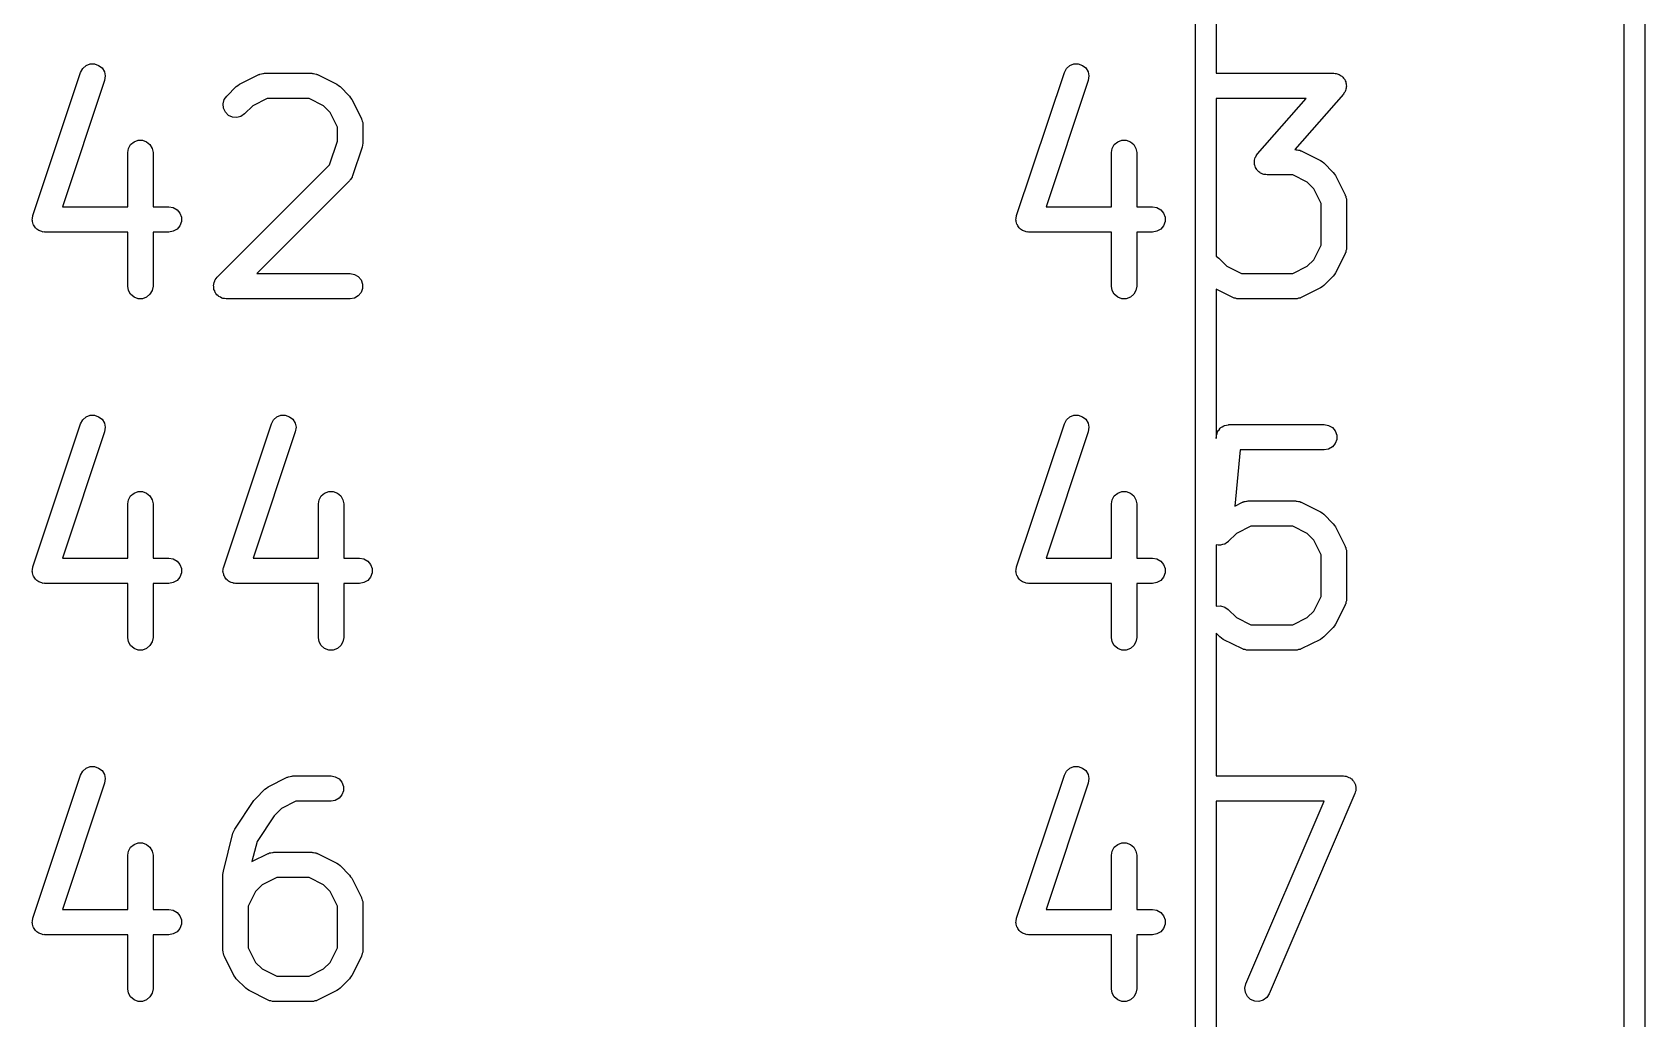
# Model space of a CAD drawing. Extents: x 98 to 199, y -139 to -72.
# Drawn here: x 187.74 to 199.4, y -114.71 to -107.58 of the extents above; entities that cross this region are included whole.
import ezdxf

# ---------------------------------------------------------------- set-up
doc = ezdxf.new("R2010")
doc.units = 0
doc.header["$MEASUREMENT"] = 0
doc.layers.add('BLACK', color=7, linetype='CONTINUOUS')

msp = doc.modelspace()

# ---------------------------------------------------------------- linework, layer by layer
at = {"layer": 'BLACK', "linetype": 'CONTINUOUS'}
for p, q in [((199.252, -127.82), (199.252, -93.5919)), ((199.402, -93.564), (199.402, -127.848)), ((196.153, -118.694), (196.153, -99.193)), ((196.303, -106.965), (196.303, -107.878)), ((188.109, -107.844), (188.133, -107.823)), ((188.133, -107.823), (188.162, -107.811)), ((188.162, -107.811), (188.194, -107.81)), ((188.194, -107.81), (188.224, -107.821)), ((188.224, -107.821), (188.249, -107.84)), ((195.221, -107.844), (195.245, -107.823)), ((195.245, -107.823), (195.274, -107.811)), ((195.274, -107.811), (195.306, -107.81)), ((195.306, -107.81), (195.336, -107.821)), ((195.336, -107.821), (195.361, -107.84)), ((187.749, -108.906), (188.094, -107.872)), ((188.267, -107.93), (187.963, -108.844)), ((188.094, -107.872), (188.109, -107.844)), ((188.249, -107.84), (188.266, -107.867)), ((188.266, -107.867), (188.272, -107.898)), ((188.272, -107.898), (188.267, -107.93)), ((189.243, -107.957), (189.381, -107.888)), ((189.381, -107.888), (189.386, -107.887)), ((189.386, -107.887), (189.39, -107.884)), ((189.39, -107.884), (189.401, -107.882)), ((189.401, -107.882), (189.411, -107.879)), ((189.411, -107.879), (189.416, -107.879)), ((189.416, -107.879), (189.422, -107.878)), ((189.422, -107.878), (189.766, -107.878)), ((189.766, -107.878), (189.771, -107.879)), ((189.771, -107.879), (189.777, -107.879)), ((189.777, -107.879), (189.787, -107.882)), ((189.787, -107.882), (189.798, -107.884)), ((189.798, -107.884), (189.802, -107.887)), ((189.802, -107.887), (189.807, -107.888)), ((189.807, -107.888), (189.945, -107.957)), ((194.861, -108.906), (195.206, -107.872)), ((195.379, -107.93), (195.075, -108.844)), ((195.206, -107.872), (195.221, -107.844)), ((195.361, -107.84), (195.378, -107.867)), ((195.378, -107.867), (195.384, -107.898)), ((195.384, -107.898), (195.379, -107.93)), ((196.303, -107.878), (197.154, -107.878)), ((197.154, -107.878), (197.163, -107.88)), ((197.163, -107.88), (197.172, -107.88)), ((197.172, -107.88), (197.178, -107.883)), ((197.178, -107.883), (197.185, -107.884)), ((197.185, -107.884), (197.193, -107.888)), ((197.193, -107.888), (197.201, -107.892)), ((197.201, -107.892), (197.207, -107.896)), ((197.207, -107.896), (197.213, -107.9)), ((197.213, -107.9), (197.219, -107.907)), ((197.219, -107.907), (197.225, -107.913)), ((197.225, -107.913), (197.229, -107.919)), ((197.229, -107.919), (197.233, -107.924)), ((197.233, -107.924), (197.236, -107.933)), ((197.236, -107.933), (197.241, -107.94)), ((197.241, -107.94), (197.242, -107.947)), ((197.242, -107.947), (197.244, -107.954)), ((189.124, -108.1), (189.132, -108.069)), ((189.132, -108.069), (189.15, -108.043)), ((189.15, -108.043), (189.219, -107.974)), ((189.219, -107.974), (189.231, -107.966)), ((189.231, -107.966), (189.243, -107.957)), ((189.443, -108.061), (189.338, -108.114)), ((189.745, -108.061), (189.443, -108.061)), ((189.85, -108.114), (189.745, -108.061)), ((189.945, -107.957), (189.957, -107.966)), ((189.957, -107.966), (189.969, -107.974)), ((189.969, -107.974), (190.038, -108.043)), ((190.038, -108.043), (190.046, -108.055)), ((190.046, -108.055), (190.055, -108.067)), ((190.055, -108.067), (190.124, -108.205)), ((196.303, -108.061), (196.303, -109.201)), ((196.953, -108.061), (196.303, -108.061)), ((196.603, -108.461), (196.953, -108.061)), ((197.223, -108.03), (196.873, -108.43)), ((197.227, -108.022), (197.223, -108.03)), ((197.233, -108.016), (197.227, -108.022)), ((197.236, -108.009), (197.233, -108.016)), ((197.239, -108.003), (197.236, -108.009)), ((197.241, -107.994), (197.239, -108.003)), ((197.244, -107.986), (197.241, -107.994)), ((197.244, -107.954), (197.244, -107.963)), ((197.244, -107.963), (197.245, -107.972)), ((197.245, -107.972), (197.244, -107.979)), ((197.244, -107.979), (197.244, -107.986)), ((189.126, -108.131), (189.124, -108.1)), ((189.14, -108.16), (189.126, -108.131)), ((189.162, -108.183), (189.14, -108.16)), ((189.191, -108.196), (189.162, -108.183)), ((189.279, -108.172), (189.253, -108.191)), ((189.338, -108.114), (189.279, -108.172)), ((189.898, -108.162), (189.85, -108.114)), ((189.951, -108.267), (189.898, -108.162)), ((189.223, -108.199), (189.191, -108.196)), ((189.253, -108.191), (189.223, -108.199)), ((189.951, -108.369), (189.951, -108.267)), ((190.124, -108.205), (190.125, -108.21)), ((190.125, -108.21), (190.128, -108.214)), ((190.128, -108.214), (190.13, -108.225)), ((190.13, -108.225), (190.133, -108.235)), ((190.133, -108.235), (190.133, -108.24)), ((190.133, -108.24), (190.133, -108.246)), ((190.133, -108.246), (190.133, -108.384)), ((188.439, -108.421), (188.455, -108.394)), ((188.455, -108.394), (188.48, -108.373)), ((188.48, -108.373), (188.509, -108.362)), ((188.509, -108.362), (188.541, -108.362)), ((188.541, -108.362), (188.571, -108.373)), ((188.571, -108.373), (188.595, -108.394)), ((188.595, -108.394), (188.611, -108.421)), ((189.893, -108.541), (189.951, -108.369)), ((190.129, -108.412), (190.06, -108.619)), ((190.131, -108.398), (190.129, -108.412)), ((190.133, -108.384), (190.131, -108.398)), ((195.551, -108.421), (195.567, -108.394)), ((195.567, -108.394), (195.592, -108.373)), ((195.592, -108.373), (195.621, -108.362)), ((195.621, -108.362), (195.653, -108.362)), ((195.653, -108.362), (195.683, -108.373)), ((195.683, -108.373), (195.707, -108.394)), ((195.707, -108.394), (195.723, -108.421)), ((188.434, -108.452), (188.439, -108.421)), ((188.434, -108.844), (188.434, -108.452)), ((188.611, -108.421), (188.617, -108.452)), ((188.617, -108.452), (188.617, -108.844)), ((195.546, -108.452), (195.551, -108.421)), ((195.546, -108.844), (195.546, -108.452)), ((195.723, -108.421), (195.729, -108.452)), ((195.729, -108.452), (195.729, -108.844)), ((196.58, -108.52), (196.581, -108.513)), ((196.581, -108.528), (196.58, -108.52)), ((196.581, -108.506), (196.584, -108.497)), ((196.581, -108.513), (196.581, -108.506)), ((196.581, -108.537), (196.581, -108.528)), ((196.584, -108.497), (196.586, -108.488)), ((196.586, -108.488), (196.59, -108.482)), ((196.59, -108.482), (196.592, -108.476)), ((196.592, -108.476), (196.598, -108.469)), ((196.598, -108.469), (196.603, -108.461)), ((196.873, -108.43), (196.878, -108.43)), ((196.878, -108.43), (196.883, -108.431)), ((196.883, -108.431), (196.889, -108.431)), ((196.889, -108.431), (196.899, -108.434)), ((196.899, -108.434), (196.91, -108.435)), ((196.91, -108.435), (196.914, -108.438)), ((196.914, -108.438), (196.919, -108.44)), ((196.919, -108.44), (197.057, -108.509)), ((197.057, -108.509), (197.069, -108.517)), ((197.069, -108.517), (197.081, -108.526)), ((197.081, -108.526), (197.15, -108.595)), ((189.081, -109.353), (189.893, -108.541)), ((190.041, -108.651), (190.038, -108.655)), ((190.045, -108.647), (190.041, -108.651)), ((190.05, -108.638), (190.045, -108.647)), ((190.056, -108.629), (190.05, -108.638)), ((190.057, -108.624), (190.056, -108.629)), ((190.06, -108.619), (190.057, -108.624)), ((196.584, -108.544), (196.581, -108.537)), ((196.585, -108.551), (196.584, -108.544)), ((196.589, -108.559), (196.585, -108.551)), ((196.592, -108.567), (196.589, -108.559)), ((196.597, -108.573), (196.592, -108.567)), ((196.6, -108.579), (196.597, -108.573)), ((196.607, -108.585), (196.6, -108.579)), ((196.613, -108.591), (196.607, -108.585)), ((196.619, -108.595), (196.613, -108.591)), ((196.624, -108.6), (196.619, -108.595)), ((196.632, -108.603), (196.624, -108.6)), ((196.64, -108.607), (196.632, -108.603)), ((196.647, -108.609), (196.64, -108.607)), ((196.654, -108.611), (196.647, -108.609)), ((196.663, -108.611), (196.654, -108.611)), ((196.671, -108.613), (196.663, -108.611)), ((196.857, -108.613), (196.671, -108.613)), ((196.962, -108.665), (196.857, -108.613)), ((197.15, -108.595), (197.158, -108.607)), ((197.158, -108.607), (197.167, -108.618)), ((197.167, -108.618), (197.236, -108.756)), ((190.038, -108.655), (189.367, -109.326)), ((197.01, -108.713), (196.962, -108.665)), ((197.063, -108.819), (197.01, -108.713)), ((197.236, -108.756), (197.237, -108.761)), ((197.237, -108.761), (197.24, -108.766)), ((197.24, -108.766), (197.242, -108.776)), ((187.963, -108.844), (188.434, -108.844)), ((188.617, -108.844), (188.732, -108.844)), ((188.732, -108.844), (188.763, -108.849)), ((188.763, -108.849), (188.791, -108.865)), ((188.791, -108.865), (188.811, -108.889)), ((195.075, -108.844), (195.546, -108.844)), ((195.729, -108.844), (195.844, -108.844)), ((195.844, -108.844), (195.875, -108.849)), ((195.875, -108.849), (195.903, -108.865)), ((195.903, -108.865), (195.923, -108.889)), ((197.063, -109.12), (197.063, -108.819)), ((197.242, -108.776), (197.245, -108.787)), ((197.245, -108.787), (197.245, -108.792)), ((197.245, -108.792), (197.245, -108.797)), ((197.245, -108.797), (197.245, -109.142)), ((187.744, -108.938), (187.746, -108.928)), ((187.746, -108.944), (187.744, -108.938)), ((187.746, -108.919), (187.748, -108.913)), ((187.746, -108.928), (187.746, -108.919)), ((187.746, -108.951), (187.746, -108.944)), ((187.749, -108.96), (187.746, -108.951)), ((187.748, -108.913), (187.749, -108.906)), ((187.751, -108.969), (187.749, -108.96)), ((187.754, -108.974), (187.751, -108.969)), ((187.757, -108.981), (187.754, -108.974)), ((187.763, -108.988), (187.757, -108.981)), ((187.767, -108.996), (187.763, -108.988)), ((187.773, -109), (187.767, -108.996)), ((187.777, -109.005), (187.773, -109)), ((188.811, -108.981), (188.791, -109.005)), ((188.811, -108.889), (188.822, -108.919)), ((188.822, -108.951), (188.811, -108.981)), ((188.822, -108.919), (188.822, -108.951)), ((194.856, -108.938), (194.858, -108.928)), ((194.858, -108.944), (194.856, -108.938)), ((194.858, -108.919), (194.86, -108.913)), ((194.858, -108.928), (194.858, -108.919)), ((194.858, -108.951), (194.858, -108.944)), ((194.861, -108.96), (194.858, -108.951)), ((194.86, -108.913), (194.861, -108.906)), ((194.863, -108.969), (194.861, -108.96)), ((194.866, -108.974), (194.863, -108.969)), ((194.869, -108.981), (194.866, -108.974)), ((194.875, -108.988), (194.869, -108.981)), ((194.879, -108.996), (194.875, -108.988)), ((194.885, -109), (194.879, -108.996)), ((194.889, -109.005), (194.885, -109)), ((195.923, -108.981), (195.903, -109.005)), ((195.923, -108.889), (195.934, -108.919)), ((195.934, -108.951), (195.923, -108.981)), ((195.934, -108.919), (195.934, -108.951)), ((187.785, -109.01), (187.777, -109.005)), ((187.792, -109.015), (187.785, -109.01)), ((187.799, -109.018), (187.792, -109.015)), ((187.805, -109.021), (187.799, -109.018)), ((187.814, -109.023), (187.805, -109.021)), ((187.822, -109.026), (187.814, -109.023)), ((187.829, -109.025), (187.822, -109.026)), ((187.836, -109.026), (187.829, -109.025)), ((188.434, -109.026), (187.836, -109.026)), ((188.434, -109.418), (188.434, -109.026)), ((188.732, -109.026), (188.617, -109.026)), ((188.617, -109.026), (188.617, -109.418)), ((188.763, -109.021), (188.732, -109.026)), ((188.791, -109.005), (188.763, -109.021)), ((194.897, -109.01), (194.889, -109.005)), ((194.904, -109.015), (194.897, -109.01)), ((194.911, -109.018), (194.904, -109.015)), ((194.917, -109.021), (194.911, -109.018)), ((194.926, -109.023), (194.917, -109.021)), ((194.934, -109.026), (194.926, -109.023)), ((194.941, -109.025), (194.934, -109.026)), ((194.948, -109.026), (194.941, -109.025)), ((195.546, -109.026), (194.948, -109.026)), ((195.546, -109.418), (195.546, -109.026)), ((195.844, -109.026), (195.729, -109.026)), ((195.729, -109.026), (195.729, -109.418)), ((195.875, -109.021), (195.844, -109.026)), ((195.903, -109.005), (195.875, -109.021)), ((196.303, -109.201), (196.322, -109.215)), ((196.322, -109.215), (196.381, -109.274)), ((196.962, -109.274), (197.01, -109.226)), ((197.01, -109.226), (197.063, -109.12)), ((197.236, -109.183), (197.167, -109.321)), ((197.237, -109.178), (197.236, -109.183)), ((197.24, -109.173), (197.237, -109.178)), ((197.242, -109.163), (197.24, -109.173)), ((197.245, -109.152), (197.242, -109.163)), ((197.245, -109.142), (197.245, -109.147)), ((197.245, -109.147), (197.245, -109.152)), ((189.367, -109.326), (190.042, -109.326)), ((190.042, -109.326), (190.073, -109.332)), ((190.073, -109.332), (190.101, -109.348)), ((190.101, -109.348), (190.121, -109.372)), ((196.381, -109.274), (196.486, -109.326)), ((196.486, -109.326), (196.857, -109.326)), ((196.857, -109.326), (196.962, -109.274)), ((197.15, -109.344), (197.081, -109.413)), ((197.158, -109.332), (197.15, -109.344)), ((197.167, -109.321), (197.158, -109.332)), ((188.439, -109.449), (188.434, -109.418)), ((188.455, -109.476), (188.439, -109.449)), ((188.611, -109.449), (188.595, -109.476)), ((188.617, -109.418), (188.611, -109.449)), ((189.055, -109.41), (189.056, -109.406)), ((189.056, -109.422), (189.055, -109.41)), ((189.056, -109.402), (189.06, -109.391)), ((189.056, -109.406), (189.056, -109.402)), ((189.056, -109.434), (189.056, -109.422)), ((189.057, -109.437), (189.056, -109.434)), ((189.057, -109.441), (189.057, -109.437)), ((189.063, -109.452), (189.057, -109.441)), ((189.06, -109.391), (189.063, -109.379)), ((189.063, -109.379), (189.065, -109.376)), ((189.067, -109.463), (189.063, -109.452)), ((189.065, -109.376), (189.067, -109.372)), ((189.067, -109.372), (189.074, -109.363)), ((189.069, -109.466), (189.067, -109.463)), ((189.071, -109.47), (189.069, -109.466)), ((189.074, -109.363), (189.081, -109.353)), ((190.121, -109.463), (190.101, -109.488)), ((190.121, -109.372), (190.132, -109.402)), ((190.132, -109.434), (190.121, -109.463)), ((190.132, -109.402), (190.132, -109.434)), ((195.551, -109.449), (195.546, -109.418)), ((195.567, -109.476), (195.551, -109.449)), ((195.723, -109.449), (195.707, -109.476)), ((195.729, -109.418), (195.723, -109.449)), ((196.424, -109.499), (196.303, -109.439)), ((196.303, -109.439), (196.303, -110.519)), ((197.057, -109.43), (196.919, -109.499)), ((197.069, -109.422), (197.057, -109.43)), ((197.081, -109.413), (197.069, -109.422)), ((188.48, -109.497), (188.455, -109.476)), ((188.509, -109.508), (188.48, -109.497)), ((188.541, -109.508), (188.509, -109.508)), ((188.571, -109.497), (188.541, -109.508)), ((188.595, -109.476), (188.571, -109.497)), ((189.079, -109.479), (189.071, -109.47)), ((189.087, -109.488), (189.079, -109.479)), ((189.091, -109.49), (189.087, -109.488)), ((189.093, -109.493), (189.091, -109.49)), ((189.104, -109.498), (189.093, -109.493)), ((189.115, -109.504), (189.104, -109.498)), ((189.118, -109.504), (189.115, -109.504)), ((189.122, -109.506), (189.118, -109.504)), ((189.134, -109.507), (189.122, -109.506)), ((189.146, -109.509), (189.134, -109.507)), ((190.042, -109.509), (189.146, -109.509)), ((190.073, -109.504), (190.042, -109.509)), ((190.101, -109.488), (190.073, -109.504)), ((195.592, -109.497), (195.567, -109.476)), ((195.621, -109.508), (195.592, -109.497)), ((195.653, -109.508), (195.621, -109.508)), ((195.683, -109.497), (195.653, -109.508)), ((195.707, -109.476), (195.683, -109.497)), ((196.429, -109.501), (196.424, -109.499)), ((196.433, -109.504), (196.429, -109.501)), ((196.444, -109.505), (196.433, -109.504)), ((196.454, -109.508), (196.444, -109.505)), ((196.459, -109.508), (196.454, -109.508)), ((196.465, -109.509), (196.459, -109.508)), ((196.878, -109.509), (196.465, -109.509)), ((196.883, -109.508), (196.878, -109.509)), ((196.889, -109.508), (196.883, -109.508)), ((196.899, -109.505), (196.889, -109.508)), ((196.91, -109.504), (196.899, -109.505)), ((196.914, -109.501), (196.91, -109.504)), ((196.919, -109.499), (196.914, -109.501)), ((188.094, -110.412), (188.109, -110.384)), ((188.109, -110.384), (188.133, -110.363)), ((188.133, -110.363), (188.162, -110.351)), ((188.162, -110.351), (188.194, -110.35)), ((188.194, -110.35), (188.224, -110.361)), ((188.224, -110.361), (188.249, -110.38)), ((188.249, -110.38), (188.266, -110.407)), ((189.473, -110.412), (189.488, -110.384)), ((189.488, -110.384), (189.512, -110.363)), ((189.512, -110.363), (189.541, -110.351)), ((189.541, -110.351), (189.573, -110.35)), ((189.573, -110.35), (189.603, -110.361)), ((189.603, -110.361), (189.628, -110.38)), ((189.628, -110.38), (189.644, -110.407)), ((195.206, -110.412), (195.221, -110.384)), ((195.221, -110.384), (195.245, -110.363)), ((195.245, -110.363), (195.274, -110.351)), ((195.274, -110.351), (195.306, -110.35)), ((195.306, -110.35), (195.336, -110.361)), ((195.336, -110.361), (195.361, -110.38)), ((195.361, -110.38), (195.378, -110.407)), ((187.749, -111.446), (188.094, -110.412)), ((188.267, -110.47), (187.963, -111.384)), ((188.266, -110.407), (188.272, -110.438)), ((188.272, -110.438), (188.267, -110.47)), ((189.128, -111.446), (189.473, -110.412)), ((189.646, -110.47), (189.342, -111.384)), ((189.644, -110.407), (189.651, -110.438)), ((189.651, -110.438), (189.646, -110.47)), ((194.861, -111.446), (195.206, -110.412)), ((195.379, -110.47), (195.075, -111.384)), ((195.378, -110.407), (195.384, -110.438)), ((195.384, -110.438), (195.379, -110.47)), ((196.303, -110.519), (196.305, -110.501)), ((196.305, -110.501), (196.306, -110.497)), ((196.306, -110.494), (196.31, -110.482)), ((196.306, -110.497), (196.306, -110.494)), ((196.31, -110.482), (196.313, -110.47)), ((196.313, -110.47), (196.315, -110.467)), ((196.315, -110.467), (196.316, -110.464)), ((196.316, -110.464), (196.325, -110.455)), ((196.325, -110.455), (196.332, -110.444)), ((196.332, -110.444), (196.335, -110.442)), ((196.335, -110.442), (196.337, -110.44)), ((196.337, -110.44), (196.348, -110.434)), ((196.348, -110.434), (196.358, -110.427)), ((196.358, -110.427), (196.361, -110.426)), ((196.361, -110.426), (196.364, -110.424)), ((196.364, -110.424), (196.377, -110.422)), ((196.377, -110.422), (196.389, -110.419)), ((196.389, -110.419), (196.392, -110.419)), ((196.392, -110.419), (196.396, -110.418)), ((196.396, -110.418), (197.085, -110.418)), ((197.085, -110.418), (197.116, -110.424)), ((197.116, -110.424), (197.144, -110.44)), ((197.144, -110.44), (197.164, -110.464)), ((197.164, -110.464), (197.175, -110.494)), ((197.175, -110.494), (197.175, -110.526)), ((196.478, -110.601), (196.438, -111.007)), ((197.085, -110.601), (196.478, -110.601)), ((197.116, -110.596), (197.085, -110.601)), ((197.144, -110.58), (197.116, -110.596)), ((197.164, -110.556), (197.144, -110.58)), ((197.175, -110.526), (197.164, -110.556)), ((188.434, -110.992), (188.439, -110.961)), ((188.439, -110.961), (188.455, -110.934)), ((188.455, -110.934), (188.48, -110.913)), ((188.48, -110.913), (188.509, -110.902)), ((188.509, -110.902), (188.541, -110.902)), ((188.541, -110.902), (188.571, -110.913)), ((188.571, -110.913), (188.595, -110.934)), ((188.595, -110.934), (188.611, -110.961)), ((188.611, -110.961), (188.617, -110.992)), ((189.813, -110.992), (189.818, -110.961)), ((189.818, -110.961), (189.834, -110.934)), ((189.834, -110.934), (189.858, -110.913)), ((189.858, -110.913), (189.888, -110.902)), ((189.888, -110.902), (189.92, -110.902)), ((189.92, -110.902), (189.95, -110.913)), ((189.95, -110.913), (189.974, -110.934)), ((189.974, -110.934), (189.99, -110.961)), ((189.99, -110.961), (189.996, -110.992)), ((195.546, -110.992), (195.551, -110.961)), ((195.551, -110.961), (195.567, -110.934)), ((195.567, -110.934), (195.592, -110.913)), ((195.592, -110.913), (195.621, -110.902)), ((195.621, -110.902), (195.653, -110.902)), ((195.653, -110.902), (195.683, -110.913)), ((195.683, -110.913), (195.707, -110.934)), ((195.707, -110.934), (195.723, -110.961)), ((195.723, -110.961), (195.729, -110.992)), ((196.438, -111.007), (196.493, -110.98)), ((196.493, -110.98), (196.498, -110.978)), ((196.498, -110.978), (196.502, -110.975)), ((196.502, -110.975), (196.513, -110.974)), ((196.513, -110.974), (196.523, -110.971)), ((196.523, -110.971), (196.528, -110.971)), ((196.528, -110.971), (196.534, -110.97)), ((196.534, -110.97), (196.878, -110.97)), ((196.878, -110.97), (196.883, -110.971)), ((196.883, -110.971), (196.889, -110.971)), ((196.889, -110.971), (196.899, -110.974)), ((196.899, -110.974), (196.91, -110.975)), ((196.91, -110.975), (196.914, -110.978)), ((196.914, -110.978), (196.919, -110.98)), ((196.919, -110.98), (197.057, -111.049)), ((188.434, -111.384), (188.434, -110.992)), ((188.617, -110.992), (188.617, -111.384)), ((189.813, -111.384), (189.813, -110.992)), ((189.996, -110.992), (189.996, -111.384)), ((195.546, -111.384), (195.546, -110.992)), ((195.729, -110.992), (195.729, -111.384)), ((197.057, -111.049), (197.069, -111.057)), ((197.069, -111.057), (197.081, -111.066)), ((197.081, -111.066), (197.15, -111.135)), ((196.45, -111.205), (196.391, -111.264)), ((196.555, -111.153), (196.45, -111.205)), ((196.857, -111.153), (196.555, -111.153)), ((196.962, -111.205), (196.857, -111.153)), ((197.01, -111.253), (196.962, -111.205)), ((197.15, -111.135), (197.158, -111.147)), ((197.158, -111.147), (197.167, -111.158)), ((197.167, -111.158), (197.236, -111.296)), ((196.318, -111.289), (196.303, -111.288)), ((196.303, -111.288), (196.303, -111.288)), ((196.303, -111.288), (196.303, -111.732)), ((196.334, -111.29), (196.318, -111.289)), ((196.335, -111.29), (196.334, -111.29)), ((196.334, -111.29), (196.334, -111.29)), ((196.35, -111.286), (196.335, -111.29)), ((196.364, -111.283), (196.35, -111.286)), ((196.365, -111.282), (196.364, -111.283)), ((196.378, -111.273), (196.365, -111.282)), ((196.365, -111.282), (196.365, -111.282)), ((196.391, -111.265), (196.378, -111.273)), ((196.391, -111.264), (196.391, -111.264)), ((196.391, -111.264), (196.391, -111.265)), ((197.063, -111.359), (197.01, -111.253)), ((197.236, -111.296), (197.237, -111.301)), ((197.237, -111.301), (197.24, -111.306)), ((197.24, -111.306), (197.242, -111.316)), ((197.242, -111.316), (197.245, -111.327)), ((197.245, -111.327), (197.245, -111.332)), ((197.245, -111.332), (197.245, -111.337)), ((187.748, -111.453), (187.749, -111.446)), ((187.963, -111.384), (188.434, -111.384)), ((188.617, -111.384), (188.732, -111.384)), ((188.732, -111.384), (188.763, -111.389)), ((188.763, -111.389), (188.791, -111.405)), ((188.791, -111.405), (188.811, -111.429)), ((188.811, -111.429), (188.822, -111.459)), ((189.127, -111.453), (189.128, -111.446)), ((189.342, -111.384), (189.813, -111.384)), ((189.996, -111.384), (190.111, -111.384)), ((190.111, -111.384), (190.142, -111.389)), ((190.142, -111.389), (190.17, -111.405)), ((190.17, -111.405), (190.19, -111.429)), ((190.19, -111.429), (190.201, -111.459)), ((194.86, -111.453), (194.861, -111.446)), ((195.075, -111.384), (195.546, -111.384)), ((195.729, -111.384), (195.844, -111.384)), ((195.844, -111.384), (195.875, -111.389)), ((195.875, -111.389), (195.903, -111.405)), ((195.903, -111.405), (195.923, -111.429)), ((195.923, -111.429), (195.934, -111.459)), ((197.063, -111.66), (197.063, -111.359)), ((197.245, -111.337), (197.245, -111.682)), ((187.744, -111.478), (187.746, -111.468)), ((187.746, -111.484), (187.744, -111.478)), ((187.746, -111.459), (187.748, -111.453)), ((187.746, -111.468), (187.746, -111.459)), ((187.746, -111.491), (187.746, -111.484)), ((187.749, -111.5), (187.746, -111.491)), ((187.751, -111.509), (187.749, -111.5)), ((187.754, -111.514), (187.751, -111.509)), ((187.757, -111.521), (187.754, -111.514)), ((187.763, -111.528), (187.757, -111.521)), ((187.767, -111.536), (187.763, -111.528)), ((187.773, -111.54), (187.767, -111.536)), ((187.777, -111.545), (187.773, -111.54)), ((187.785, -111.55), (187.777, -111.545)), ((187.792, -111.555), (187.785, -111.55)), ((187.799, -111.558), (187.792, -111.555)), ((187.805, -111.561), (187.799, -111.558)), ((187.814, -111.563), (187.805, -111.561)), ((187.822, -111.566), (187.814, -111.563)), ((187.829, -111.565), (187.822, -111.566)), ((187.836, -111.566), (187.829, -111.565)), ((188.434, -111.566), (187.836, -111.566)), ((188.434, -111.958), (188.434, -111.566)), ((188.732, -111.566), (188.617, -111.566)), ((188.617, -111.566), (188.617, -111.958)), ((188.763, -111.561), (188.732, -111.566)), ((188.791, -111.545), (188.763, -111.561)), ((188.811, -111.521), (188.791, -111.545)), ((188.822, -111.491), (188.811, -111.521)), ((188.822, -111.459), (188.822, -111.491)), ((189.123, -111.478), (189.125, -111.468)), ((189.125, -111.484), (189.123, -111.478)), ((189.125, -111.459), (189.127, -111.453)), ((189.125, -111.468), (189.125, -111.459)), ((189.125, -111.491), (189.125, -111.484)), ((189.128, -111.5), (189.125, -111.491)), ((189.13, -111.509), (189.128, -111.5)), ((189.133, -111.514), (189.13, -111.509)), ((189.136, -111.521), (189.133, -111.514)), ((189.141, -111.528), (189.136, -111.521)), ((189.146, -111.536), (189.141, -111.528)), ((189.152, -111.54), (189.146, -111.536)), ((189.156, -111.545), (189.152, -111.54)), ((189.164, -111.55), (189.156, -111.545)), ((189.171, -111.555), (189.164, -111.55)), ((189.178, -111.558), (189.171, -111.555)), ((189.183, -111.561), (189.178, -111.558)), ((189.193, -111.563), (189.183, -111.561)), ((189.201, -111.566), (189.193, -111.563)), ((189.208, -111.565), (189.201, -111.566)), ((189.215, -111.566), (189.208, -111.565)), ((189.813, -111.566), (189.215, -111.566)), ((189.813, -111.958), (189.813, -111.566)), ((190.111, -111.566), (189.996, -111.566)), ((189.996, -111.566), (189.996, -111.958)), ((190.142, -111.561), (190.111, -111.566)), ((190.17, -111.545), (190.142, -111.561)), ((190.19, -111.521), (190.17, -111.545)), ((190.201, -111.491), (190.19, -111.521)), ((190.201, -111.459), (190.201, -111.491)), ((194.856, -111.478), (194.858, -111.468)), ((194.858, -111.484), (194.856, -111.478)), ((194.858, -111.459), (194.86, -111.453)), ((194.858, -111.468), (194.858, -111.459)), ((194.858, -111.491), (194.858, -111.484)), ((194.861, -111.5), (194.858, -111.491)), ((194.863, -111.509), (194.861, -111.5)), ((194.866, -111.514), (194.863, -111.509)), ((194.869, -111.521), (194.866, -111.514)), ((194.875, -111.528), (194.869, -111.521)), ((194.879, -111.536), (194.875, -111.528)), ((194.885, -111.54), (194.879, -111.536)), ((194.889, -111.545), (194.885, -111.54)), ((194.897, -111.55), (194.889, -111.545)), ((194.904, -111.555), (194.897, -111.55)), ((194.911, -111.558), (194.904, -111.555)), ((194.917, -111.561), (194.911, -111.558)), ((194.926, -111.563), (194.917, -111.561)), ((194.934, -111.566), (194.926, -111.563)), ((194.941, -111.565), (194.934, -111.566)), ((194.948, -111.566), (194.941, -111.565)), ((195.546, -111.566), (194.948, -111.566)), ((195.546, -111.958), (195.546, -111.566)), ((195.844, -111.566), (195.729, -111.566)), ((195.729, -111.566), (195.729, -111.958)), ((195.875, -111.561), (195.844, -111.566)), ((195.903, -111.545), (195.875, -111.561)), ((195.923, -111.521), (195.903, -111.545)), ((195.934, -111.491), (195.923, -111.521)), ((195.934, -111.459), (195.934, -111.491)), ((197.01, -111.766), (197.063, -111.66)), ((197.245, -111.682), (197.245, -111.687)), ((196.303, -111.731), (196.335, -111.729)), ((196.303, -111.732), (196.303, -111.731)), ((196.335, -111.729), (196.365, -111.737)), ((196.365, -111.737), (196.391, -111.755)), ((196.391, -111.755), (196.45, -111.814)), ((196.962, -111.814), (197.01, -111.766)), ((197.236, -111.723), (197.167, -111.861)), ((197.237, -111.718), (197.236, -111.723)), ((197.24, -111.713), (197.237, -111.718)), ((197.242, -111.703), (197.24, -111.713)), ((197.245, -111.692), (197.242, -111.703)), ((197.245, -111.687), (197.245, -111.692)), ((196.45, -111.814), (196.555, -111.866)), ((196.555, -111.866), (196.857, -111.866)), ((196.857, -111.866), (196.962, -111.814)), ((197.15, -111.884), (197.081, -111.953)), ((197.158, -111.872), (197.15, -111.884)), ((197.167, -111.861), (197.158, -111.872)), ((188.439, -111.989), (188.434, -111.958)), ((188.455, -112.016), (188.439, -111.989)), ((188.48, -112.037), (188.455, -112.016)), ((188.595, -112.016), (188.571, -112.037)), ((188.611, -111.989), (188.595, -112.016)), ((188.617, -111.958), (188.611, -111.989)), ((189.818, -111.989), (189.813, -111.958)), ((189.834, -112.016), (189.818, -111.989)), ((189.858, -112.037), (189.834, -112.016)), ((189.974, -112.016), (189.95, -112.037)), ((189.99, -111.989), (189.974, -112.016)), ((189.996, -111.958), (189.99, -111.989)), ((195.551, -111.989), (195.546, -111.958)), ((195.567, -112.016), (195.551, -111.989)), ((195.592, -112.037), (195.567, -112.016)), ((195.707, -112.016), (195.683, -112.037)), ((195.723, -111.989), (195.707, -112.016)), ((195.729, -111.958), (195.723, -111.989)), ((196.331, -111.953), (196.303, -111.925)), ((196.303, -111.925), (196.303, -112.958)), ((196.343, -111.962), (196.331, -111.953)), ((196.355, -111.971), (196.343, -111.962)), ((196.493, -112.039), (196.355, -111.971)), ((197.057, -111.971), (196.919, -112.039)), ((197.069, -111.962), (197.057, -111.971)), ((197.081, -111.953), (197.069, -111.962)), ((188.509, -112.048), (188.48, -112.037)), ((188.541, -112.048), (188.509, -112.048)), ((188.571, -112.037), (188.541, -112.048)), ((189.888, -112.048), (189.858, -112.037)), ((189.92, -112.048), (189.888, -112.048)), ((189.95, -112.037), (189.92, -112.048)), ((195.621, -112.048), (195.592, -112.037)), ((195.653, -112.048), (195.621, -112.048)), ((195.683, -112.037), (195.653, -112.048)), ((196.498, -112.041), (196.493, -112.039)), ((196.502, -112.044), (196.498, -112.041)), ((196.513, -112.045), (196.502, -112.044)), ((196.523, -112.048), (196.513, -112.045)), ((196.528, -112.048), (196.523, -112.048)), ((196.534, -112.049), (196.528, -112.048)), ((196.878, -112.049), (196.534, -112.049)), ((196.883, -112.048), (196.878, -112.049)), ((196.889, -112.048), (196.883, -112.048)), ((196.899, -112.045), (196.889, -112.048)), ((196.91, -112.044), (196.899, -112.045)), ((196.914, -112.041), (196.91, -112.044)), ((196.919, -112.039), (196.914, -112.041)), ((187.749, -113.986), (188.094, -112.952)), ((188.094, -112.952), (188.109, -112.924)), ((188.109, -112.924), (188.133, -112.903)), ((188.133, -112.903), (188.162, -112.891)), ((188.162, -112.891), (188.194, -112.89)), ((188.194, -112.89), (188.224, -112.901)), ((188.224, -112.901), (188.249, -112.92)), ((188.249, -112.92), (188.266, -112.947)), ((188.266, -112.947), (188.272, -112.978)), ((189.593, -112.967), (189.597, -112.964)), ((189.597, -112.964), (189.608, -112.962)), ((189.608, -112.962), (189.618, -112.959)), ((189.618, -112.959), (189.623, -112.959)), ((189.623, -112.959), (189.628, -112.958)), ((189.628, -112.958), (189.904, -112.958)), ((189.904, -112.958), (189.935, -112.964)), ((189.935, -112.964), (189.963, -112.98)), ((194.861, -113.986), (195.206, -112.952)), ((195.206, -112.952), (195.221, -112.924)), ((195.221, -112.924), (195.245, -112.903)), ((195.245, -112.903), (195.274, -112.891)), ((195.274, -112.891), (195.306, -112.89)), ((195.306, -112.89), (195.336, -112.901)), ((195.336, -112.901), (195.361, -112.92)), ((195.361, -112.92), (195.378, -112.947)), ((195.378, -112.947), (195.384, -112.978)), ((196.303, -112.958), (197.223, -112.958)), ((197.223, -112.958), (197.233, -112.96)), ((197.233, -112.96), (197.244, -112.961)), ((197.244, -112.961), (197.249, -112.963)), ((197.249, -112.963), (197.254, -112.964)), ((197.254, -112.964), (197.263, -112.969)), ((188.267, -113.01), (187.963, -113.924)), ((188.272, -112.978), (188.267, -113.01)), ((189.357, -113.123), (189.426, -113.054)), ((189.426, -113.054), (189.438, -113.046)), ((189.438, -113.046), (189.45, -113.037)), ((189.45, -113.037), (189.588, -112.968)), ((189.588, -112.968), (189.593, -112.967)), ((189.963, -112.98), (189.983, -113.004)), ((189.983, -113.004), (189.994, -113.034)), ((189.994, -113.066), (189.983, -113.096)), ((189.994, -113.034), (189.994, -113.066)), ((195.379, -113.01), (195.075, -113.924)), ((195.384, -112.978), (195.379, -113.01)), ((197.263, -112.969), (197.273, -112.973)), ((197.273, -112.973), (197.277, -112.977)), ((197.277, -112.977), (197.282, -112.98)), ((197.282, -112.98), (197.289, -112.988)), ((197.289, -112.988), (197.296, -112.995)), ((197.296, -112.995), (197.299, -113)), ((197.299, -113), (197.302, -113.004)), ((197.302, -113.004), (197.306, -113.014)), ((197.306, -113.014), (197.311, -113.023)), ((197.309, -113.076), (197.307, -113.086)), ((197.313, -113.066), (197.309, -113.076)), ((197.311, -113.023), (197.311, -113.029)), ((197.311, -113.029), (197.313, -113.034)), ((197.313, -113.034), (197.313, -113.045)), ((197.313, -113.045), (197.314, -113.055)), ((197.314, -113.055), (197.313, -113.06)), ((197.313, -113.06), (197.313, -113.066)), ((189.208, -113.344), (189.345, -113.137)), ((189.345, -113.137), (189.352, -113.13)), ((189.352, -113.13), (189.357, -113.123)), ((189.545, -113.194), (189.493, -113.246)), ((189.65, -113.141), (189.545, -113.194)), ((189.904, -113.141), (189.65, -113.141)), ((189.935, -113.136), (189.904, -113.141)), ((189.963, -113.12), (189.935, -113.136)), ((189.983, -113.096), (189.963, -113.12)), ((197.084, -113.141), (196.303, -113.141)), ((196.303, -113.141), (196.303, -115.709)), ((196.518, -114.462), (197.084, -113.141)), ((197.307, -113.086), (196.687, -114.534)), ((189.493, -113.246), (189.369, -113.432)), ((189.126, -113.648), (189.195, -113.372)), ((189.195, -113.372), (189.201, -113.358)), ((189.201, -113.358), (189.208, -113.344)), ((189.369, -113.432), (189.332, -113.578)), ((188.434, -113.532), (188.439, -113.501)), ((188.434, -113.924), (188.434, -113.532)), ((188.439, -113.501), (188.455, -113.474)), ((188.455, -113.474), (188.48, -113.453)), ((188.48, -113.453), (188.509, -113.442)), ((188.509, -113.442), (188.541, -113.442)), ((188.541, -113.442), (188.571, -113.453)), ((188.571, -113.453), (188.595, -113.474)), ((188.595, -113.474), (188.611, -113.501)), ((188.611, -113.501), (188.617, -113.532)), ((188.617, -113.532), (188.617, -113.924)), ((189.332, -113.578), (189.45, -113.52)), ((189.45, -113.52), (189.455, -113.518)), ((189.455, -113.518), (189.459, -113.515)), ((189.459, -113.515), (189.47, -113.514)), ((189.47, -113.514), (189.48, -113.511)), ((189.48, -113.511), (189.485, -113.511)), ((189.485, -113.511), (189.491, -113.51)), ((189.491, -113.51), (189.766, -113.51)), ((189.766, -113.51), (189.771, -113.511)), ((189.771, -113.511), (189.777, -113.511)), ((189.777, -113.511), (189.787, -113.514)), ((189.787, -113.514), (189.798, -113.515)), ((189.798, -113.515), (189.802, -113.518)), ((189.802, -113.518), (189.807, -113.52)), ((189.807, -113.52), (189.945, -113.589)), ((195.546, -113.532), (195.551, -113.501)), ((195.546, -113.924), (195.546, -113.532)), ((195.551, -113.501), (195.567, -113.474)), ((195.567, -113.474), (195.592, -113.453)), ((195.592, -113.453), (195.621, -113.442)), ((195.621, -113.442), (195.653, -113.442)), ((195.653, -113.442), (195.683, -113.453)), ((195.683, -113.453), (195.707, -113.474)), ((195.707, -113.474), (195.723, -113.501)), ((195.723, -113.501), (195.729, -113.532)), ((195.729, -113.532), (195.729, -113.924)), ((189.123, -113.67), (189.125, -113.659)), ((189.125, -113.659), (189.126, -113.648)), ((189.945, -113.589), (189.957, -113.597)), ((189.957, -113.597), (189.969, -113.606)), ((189.969, -113.606), (190.038, -113.675)), ((189.123, -114.222), (189.123, -113.67)), ((189.407, -113.745), (189.359, -113.793)), ((189.512, -113.693), (189.407, -113.745)), ((189.745, -113.693), (189.512, -113.693)), ((189.85, -113.745), (189.745, -113.693)), ((189.898, -113.793), (189.85, -113.745)), ((190.038, -113.675), (190.046, -113.687)), ((190.046, -113.687), (190.055, -113.698)), ((190.055, -113.698), (190.124, -113.836)), ((189.359, -113.793), (189.306, -113.899)), ((189.951, -113.899), (189.898, -113.793)), ((190.124, -113.836), (190.125, -113.841)), ((190.125, -113.841), (190.128, -113.846)), ((190.128, -113.846), (190.13, -113.856)), ((190.13, -113.856), (190.133, -113.867)), ((190.133, -113.867), (190.133, -113.872)), ((190.133, -113.872), (190.133, -113.877)), ((190.133, -113.877), (190.133, -114.222)), ((187.744, -114.018), (187.746, -114.008)), ((187.746, -113.999), (187.748, -113.993)), ((187.746, -114.008), (187.746, -113.999)), ((187.748, -113.993), (187.749, -113.986)), ((187.963, -113.924), (188.434, -113.924)), ((188.617, -113.924), (188.732, -113.924)), ((188.732, -113.924), (188.763, -113.929)), ((188.763, -113.929), (188.791, -113.945)), ((188.791, -113.945), (188.811, -113.969)), ((188.811, -113.969), (188.822, -113.999)), ((188.822, -113.999), (188.822, -114.031)), ((189.306, -113.899), (189.306, -114.2)), ((189.951, -114.2), (189.951, -113.899)), ((194.856, -114.018), (194.858, -114.008)), ((194.858, -113.999), (194.86, -113.993)), ((194.858, -114.008), (194.858, -113.999)), ((194.86, -113.993), (194.861, -113.986)), ((195.075, -113.924), (195.546, -113.924)), ((195.729, -113.924), (195.844, -113.924)), ((195.844, -113.924), (195.875, -113.929)), ((195.875, -113.929), (195.903, -113.945)), ((195.903, -113.945), (195.923, -113.969)), ((195.923, -113.969), (195.934, -113.999)), ((195.934, -113.999), (195.934, -114.031)), ((187.746, -114.024), (187.744, -114.018)), ((187.746, -114.031), (187.746, -114.024)), ((187.749, -114.04), (187.746, -114.031)), ((187.751, -114.049), (187.749, -114.04)), ((187.754, -114.054), (187.751, -114.049)), ((187.757, -114.061), (187.754, -114.054)), ((187.763, -114.068), (187.757, -114.061)), ((187.767, -114.076), (187.763, -114.068)), ((187.773, -114.08), (187.767, -114.076)), ((187.777, -114.085), (187.773, -114.08)), ((187.785, -114.09), (187.777, -114.085)), ((187.792, -114.095), (187.785, -114.09)), ((187.799, -114.098), (187.792, -114.095)), ((187.805, -114.101), (187.799, -114.098)), ((187.814, -114.103), (187.805, -114.101)), ((187.822, -114.106), (187.814, -114.103)), ((187.829, -114.105), (187.822, -114.106)), ((187.836, -114.106), (187.829, -114.105)), ((188.434, -114.106), (187.836, -114.106)), ((188.434, -114.498), (188.434, -114.106)), ((188.732, -114.106), (188.617, -114.106)), ((188.617, -114.106), (188.617, -114.498)), ((188.763, -114.101), (188.732, -114.106)), ((188.791, -114.085), (188.763, -114.101)), ((188.811, -114.061), (188.791, -114.085)), ((188.822, -114.031), (188.811, -114.061)), ((194.858, -114.024), (194.856, -114.018)), ((194.858, -114.031), (194.858, -114.024)), ((194.861, -114.04), (194.858, -114.031)), ((194.863, -114.049), (194.861, -114.04)), ((194.866, -114.054), (194.863, -114.049)), ((194.869, -114.061), (194.866, -114.054)), ((194.875, -114.068), (194.869, -114.061)), ((194.879, -114.076), (194.875, -114.068)), ((194.885, -114.08), (194.879, -114.076)), ((194.889, -114.085), (194.885, -114.08)), ((194.897, -114.09), (194.889, -114.085)), ((194.904, -114.095), (194.897, -114.09)), ((194.911, -114.098), (194.904, -114.095)), ((194.917, -114.101), (194.911, -114.098)), ((194.926, -114.103), (194.917, -114.101)), ((194.934, -114.106), (194.926, -114.103)), ((194.941, -114.105), (194.934, -114.106)), ((194.948, -114.106), (194.941, -114.105)), ((195.546, -114.106), (194.948, -114.106)), ((195.546, -114.498), (195.546, -114.106)), ((195.844, -114.106), (195.729, -114.106)), ((195.729, -114.106), (195.729, -114.498)), ((195.875, -114.101), (195.844, -114.106)), ((195.903, -114.085), (195.875, -114.101)), ((195.923, -114.061), (195.903, -114.085)), ((195.934, -114.031), (195.923, -114.061)), ((189.124, -114.227), (189.123, -114.222)), ((189.124, -114.232), (189.124, -114.227)), ((189.127, -114.243), (189.124, -114.232)), ((189.129, -114.253), (189.127, -114.243)), ((189.306, -114.2), (189.359, -114.306)), ((189.898, -114.306), (189.951, -114.2)), ((190.13, -114.243), (190.128, -114.253)), ((190.133, -114.232), (190.13, -114.243)), ((190.133, -114.222), (190.133, -114.227)), ((190.133, -114.227), (190.133, -114.232)), ((189.131, -114.258), (189.129, -114.253)), ((189.133, -114.263), (189.131, -114.258)), ((189.202, -114.401), (189.133, -114.263)), ((189.359, -114.306), (189.407, -114.354)), ((189.407, -114.354), (189.512, -114.406)), ((189.745, -114.406), (189.85, -114.354)), ((189.85, -114.354), (189.898, -114.306)), ((190.124, -114.263), (190.055, -114.401)), ((190.125, -114.258), (190.124, -114.263)), ((190.128, -114.253), (190.125, -114.258)), ((189.211, -114.412), (189.202, -114.401)), ((189.219, -114.424), (189.211, -114.412)), ((189.288, -114.493), (189.219, -114.424)), ((189.512, -114.406), (189.745, -114.406)), ((190.038, -114.424), (189.969, -114.493)), ((190.046, -114.412), (190.038, -114.424)), ((190.055, -114.401), (190.046, -114.412)), ((196.511, -114.493), (196.518, -114.462)), ((188.439, -114.529), (188.434, -114.498)), ((188.455, -114.556), (188.439, -114.529)), ((188.48, -114.577), (188.455, -114.556)), ((188.509, -114.588), (188.48, -114.577)), ((188.541, -114.588), (188.509, -114.588)), ((188.571, -114.577), (188.541, -114.588)), ((188.595, -114.556), (188.571, -114.577)), ((188.611, -114.529), (188.595, -114.556)), ((188.617, -114.498), (188.611, -114.529)), ((189.3, -114.502), (189.288, -114.493)), ((189.312, -114.51), (189.3, -114.502)), ((189.45, -114.579), (189.312, -114.51)), ((189.455, -114.581), (189.45, -114.579)), ((189.459, -114.584), (189.455, -114.581)), ((189.47, -114.585), (189.459, -114.584)), ((189.48, -114.588), (189.47, -114.585)), ((189.485, -114.588), (189.48, -114.588)), ((189.491, -114.589), (189.485, -114.588)), ((189.766, -114.589), (189.491, -114.589)), ((189.771, -114.588), (189.766, -114.589)), ((189.777, -114.588), (189.771, -114.588)), ((189.787, -114.585), (189.777, -114.588)), ((189.798, -114.584), (189.787, -114.585)), ((189.802, -114.581), (189.798, -114.584)), ((189.807, -114.579), (189.802, -114.581)), ((189.945, -114.51), (189.807, -114.579)), ((189.957, -114.502), (189.945, -114.51)), ((189.969, -114.493), (189.957, -114.502)), ((195.551, -114.529), (195.546, -114.498)), ((195.567, -114.556), (195.551, -114.529)), ((195.592, -114.577), (195.567, -114.556)), ((195.621, -114.588), (195.592, -114.577)), ((195.653, -114.588), (195.621, -114.588)), ((195.683, -114.577), (195.653, -114.588)), ((195.707, -114.556), (195.683, -114.577)), ((195.723, -114.529), (195.707, -114.556)), ((195.729, -114.498), (195.723, -114.529)), ((196.515, -114.524), (196.511, -114.493)), ((196.529, -114.552), (196.515, -114.524)), ((196.552, -114.574), (196.529, -114.552)), ((196.582, -114.587), (196.552, -114.574)), ((196.613, -114.588), (196.582, -114.587)), ((196.644, -114.579), (196.613, -114.588)), ((196.669, -114.56), (196.644, -114.579)), ((196.687, -114.534), (196.669, -114.56))]:
    msp.add_line(p, q, dxfattribs=at)

doc.saveas('drawing.dxf')
